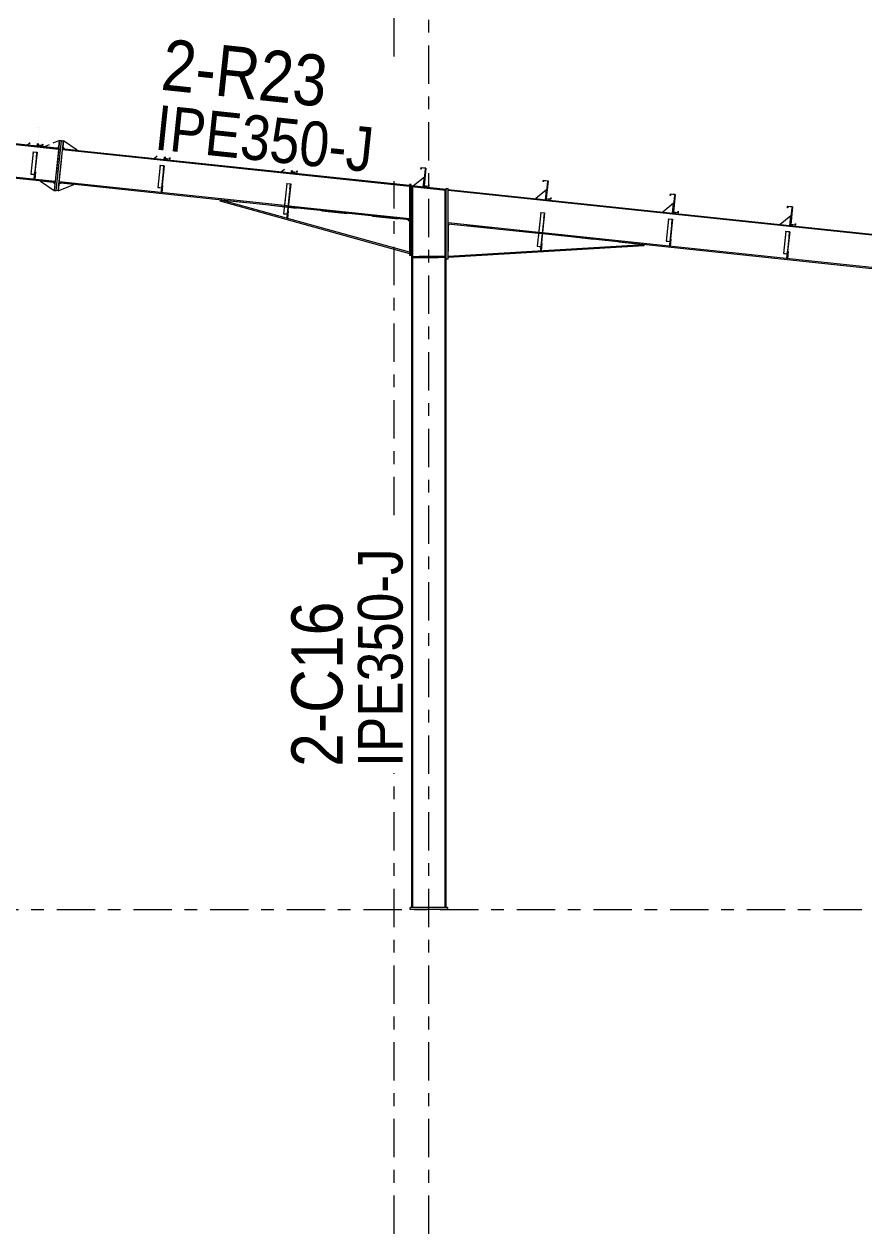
# Model space of a CAD drawing. Header units: millimetres. Extents: x -54 to 768, y -377 to 197.
# Drawn here: x 485.5 to 551.2, y -10 to 84.7 of the extents above; entities that cross this region are included whole.
import ezdxf

# ---------------------------------------------------------------- set-up
doc = ezdxf.new("R2010")
doc.units = ezdxf.units.MM
for name, pattern in [('XKITLINE00', [0]), ('XKITLINE02', [4, 2, -2]), ('XKITLINE03', [6, 3, -1, 1, -1])]:
    doc.linetypes.add(name, pattern=pattern)
for name, color, linetype, lineweight in [('Part', 2, 'Continuous', 0), ('PartMark', 7, 'Continuous', 0), ('S-grid', 1, 'Continuous', 0)]:
    doc.layers.add(name, color=color, linetype=linetype, lineweight=lineweight)
doc.styles.add('ARIAL', font='ARIAL.TTF')

# ---------------------------------------------------------------- blocks, each defined once
blk = doc.blocks.new('*A7')
at = {"layer": 'Part'}
blk.add_hatch(color=3, dxfattribs=at).paths.add_polyline_path([(545.798, 68.953), (545.808, 69.054), (545.822, 69.052), (545.81, 68.938), (545.427, 68.978), (545.573, 70.356), (545.218, 70.394), (545.207, 70.293), (545.193, 70.294), (545.205, 70.409), (545.588, 70.369), (545.443, 68.99)], flags=17)
blk = doc.blocks.new('*A8')
at = {"layer": 'Part'}
blk.add_hatch(color=3, dxfattribs=at).paths.add_polyline_path([(536.618, 69.921), (536.628, 70.022), (536.642, 70.021), (536.63, 69.906), (536.248, 69.946), (536.393, 71.325), (536.038, 71.362), (536.027, 71.261), (536.014, 71.263), (536.026, 71.377), (536.408, 71.337), (536.263, 69.958)], flags=17)
blk = doc.blocks.new('*A9')
at = {"layer": 'Part'}
blk.add_hatch(color=3, dxfattribs=at).paths.add_polyline_path([(526.673, 70.97), (526.684, 71.071), (526.697, 71.07), (526.685, 70.955), (526.303, 70.995), (526.448, 72.374), (526.093, 72.411), (526.082, 72.31), (526.069, 72.312), (526.081, 72.426), (526.463, 72.386), (526.318, 71.007)], flags=17)
blk = doc.blocks.new('*A10')
at = {"layer": 'Part'}
blk.add_hatch(color=3, dxfattribs=at).paths.add_polyline_path([(517.111, 71.979), (517.121, 72.08), (517.135, 72.078), (517.123, 71.963), (516.74, 72.004), (516.886, 73.382), (516.531, 73.42), (516.52, 73.319), (516.506, 73.32), (516.518, 73.435), (516.901, 73.395), (516.756, 72.016)], flags=17)
blk = doc.blocks.new('*A11')
at = {"layer": 'Part'}
blk.add_hatch(color=3, dxfattribs=at).paths.add_polyline_path([(506.783, 73.068), (506.794, 73.169), (506.808, 73.167), (506.796, 73.053), (506.413, 73.093), (506.558, 74.472), (506.203, 74.509), (506.193, 74.408), (506.179, 74.409), (506.191, 74.524), (506.574, 74.484), (506.428, 73.105)], flags=17)
blk = doc.blocks.new('*A12')
at = {"layer": 'Part'}
blk.add_hatch(color=3, dxfattribs=at).paths.add_polyline_path([(496.838, 74.117), (496.849, 74.218), (496.863, 74.216), (496.851, 74.102), (496.468, 74.142), (496.614, 75.52), (496.259, 75.558), (496.248, 75.457), (496.234, 75.458), (496.246, 75.573), (496.629, 75.533), (496.483, 74.154)], flags=17)
blk = doc.blocks.new('*A112')
at = {"layer": 'Part'}
blk.add_hatch(color=3, dxfattribs=at).paths.add_polyline_path([(506.006, 72.168), (506.008, 72.189), (506.314, 72.156), (506.27, 71.738), (506.255, 71.74), (506.297, 72.137)], flags=17)
blk = doc.blocks.new('*A113')
at = {"layer": 'Part'}
blk.add_hatch(color=3, dxfattribs=at).paths.add_polyline_path([(496.101, 73.596), (496.103, 73.614), (496.409, 73.582), (496.37, 73.211), (496.355, 73.213), (496.392, 73.565)], flags=17)
blk = doc.blocks.new('*A114')
at = {"layer": 'Part'}
blk.add_hatch(color=3, dxfattribs=at).paths.add_polyline_path([(525.878, 69.9), (525.88, 69.922), (526.186, 69.89), (526.139, 69.447), (526.124, 69.449), (526.168, 69.869)], flags=17)
blk = doc.blocks.new('*A115')
at = {"layer": 'Part'}
blk.add_hatch(color=3, dxfattribs=at).paths.add_polyline_path([(535.88, 69.4), (535.882, 69.418), (536.188, 69.386), (536.149, 69.015), (536.134, 69.017), (536.171, 69.369)], flags=17)
blk = doc.blocks.new('*A116')
at = {"layer": 'Part'}
blk.add_hatch(color=3, dxfattribs=at).paths.add_polyline_path([(545.06, 68.431), (545.062, 68.45), (545.368, 68.418), (545.329, 68.047), (545.314, 68.049), (545.351, 68.401)], flags=17)
blk = doc.blocks.new('*A140')
at = {"layer": 'Part'}
blk.add_hatch(color=3, dxfattribs=at).paths.add_polyline_path([(486.156, 74.644), (486.158, 74.663), (486.464, 74.631), (486.425, 74.26), (486.41, 74.262), (486.447, 74.614)], flags=17)
blk = doc.blocks.new('*A142')
at = {"layer": 'Part'}
blk.add_hatch(color=3, dxfattribs=at).paths.add_polyline_path([(486.894, 75.166), (486.904, 75.267), (486.918, 75.265), (486.906, 75.151), (486.523, 75.191), (486.669, 76.569), (486.314, 76.607), (486.303, 76.506), (486.289, 76.507), (486.301, 76.622), (486.684, 76.582), (486.539, 75.203)], flags=17)
blk = doc.blocks.new('*A162')
at = {"layer": 'S-grid', "color": 1, "linetype": 'XKITLINE03', "lineweight": 0}
blk.add_line((-10, 15.385), (761.692, 15.385), dxfattribs=at)
blk = doc.blocks.new('*A165')
at = {"layer": 'S-grid', "color": 1, "linetype": 'XKITLINE03', "lineweight": 0}
blk.add_line((-10, 15.385), (761.885, 15.385), dxfattribs=at)
blk = doc.blocks.new('*A173')
at = {"layer": 'Part', "color": 2, "linetype": 'XKITLINE00', "lineweight": 0}
for p, q in [((545.193, 70.294), (545.205, 70.409)), ((545.207, 70.293), (545.193, 70.294)), ((545.205, 70.409), (545.588, 70.369)), ((545.218, 70.394), (545.207, 70.293)), ((545.573, 70.356), (545.218, 70.394)), ((545.427, 68.978), (545.573, 70.356)), ((545.588, 70.369), (545.443, 68.99)), ((545.81, 68.938), (545.427, 68.978)), ((545.443, 68.99), (545.798, 68.953)), ((545.798, 68.953), (545.808, 69.054)), ((545.808, 69.054), (545.822, 69.052)), ((545.822, 69.052), (545.81, 68.938))]:
    blk.add_line(p, q, dxfattribs=at)
blk = doc.blocks.new('*A174')
at = {"layer": 'Part', "color": 2, "linetype": 'XKITLINE00', "lineweight": 0}
for p, q in [((536.014, 71.263), (536.026, 71.377)), ((536.027, 71.261), (536.014, 71.263)), ((536.026, 71.377), (536.408, 71.337)), ((536.038, 71.362), (536.027, 71.261)), ((536.393, 71.325), (536.038, 71.362)), ((536.248, 69.946), (536.393, 71.325)), ((536.408, 71.337), (536.263, 69.958)), ((536.63, 69.906), (536.248, 69.946)), ((536.263, 69.958), (536.618, 69.921)), ((536.618, 69.921), (536.628, 70.022)), ((536.628, 70.022), (536.642, 70.021)), ((536.642, 70.021), (536.63, 69.906))]:
    blk.add_line(p, q, dxfattribs=at)
blk = doc.blocks.new('*A175')
at = {"layer": 'Part', "color": 2, "linetype": 'XKITLINE00', "lineweight": 0}
for p, q in [((526.069, 72.312), (526.081, 72.426)), ((526.082, 72.31), (526.069, 72.312)), ((526.081, 72.426), (526.463, 72.386)), ((526.093, 72.411), (526.082, 72.31)), ((526.448, 72.374), (526.093, 72.411)), ((526.303, 70.995), (526.448, 72.374)), ((526.463, 72.386), (526.318, 71.007)), ((526.685, 70.955), (526.303, 70.995)), ((526.318, 71.007), (526.673, 70.97)), ((526.673, 70.97), (526.684, 71.071)), ((526.684, 71.071), (526.697, 71.07)), ((526.697, 71.07), (526.685, 70.955))]:
    blk.add_line(p, q, dxfattribs=at)
blk = doc.blocks.new('*A176')
at = {"layer": 'Part', "color": 2, "linetype": 'XKITLINE00', "lineweight": 0}
for p, q in [((516.506, 73.32), (516.518, 73.435)), ((516.52, 73.319), (516.506, 73.32)), ((516.518, 73.435), (516.901, 73.395)), ((516.531, 73.42), (516.52, 73.319)), ((516.886, 73.382), (516.531, 73.42)), ((516.74, 72.004), (516.886, 73.382)), ((516.901, 73.395), (516.756, 72.016)), ((517.123, 71.963), (516.74, 72.004)), ((516.756, 72.016), (517.111, 71.979)), ((517.111, 71.979), (517.121, 72.08)), ((517.121, 72.08), (517.135, 72.078)), ((517.135, 72.078), (517.123, 71.963))]:
    blk.add_line(p, q, dxfattribs=at)
blk = doc.blocks.new('*A177')
at = {"layer": 'Part', "color": 2, "linetype": 'XKITLINE00', "lineweight": 0}
for p, q in [((506.413, 73.093), (506.426, 73.215)), ((506.796, 73.053), (506.413, 73.093)), ((506.44, 73.214), (506.428, 73.105)), ((506.428, 73.105), (506.783, 73.068)), ((506.783, 73.068), (506.794, 73.169)), ((506.794, 73.169), (506.808, 73.167)), ((506.808, 73.167), (506.796, 73.053))]:
    blk.add_line(p, q, dxfattribs=at)
blk = doc.blocks.new('*A178')
at = {"layer": 'Part', "color": 2, "linetype": 'XKITLINE00', "lineweight": 0}
for p, q in [((496.468, 74.142), (496.481, 74.264)), ((496.851, 74.102), (496.468, 74.142)), ((496.495, 74.263), (496.483, 74.154)), ((496.483, 74.154), (496.838, 74.117)), ((496.838, 74.117), (496.849, 74.218)), ((496.849, 74.218), (496.863, 74.216)), ((496.863, 74.216), (496.851, 74.102))]:
    blk.add_line(p, q, dxfattribs=at)
blk = doc.blocks.new('*A571')
at = {"layer": 'Part', "color": 2, "linetype": 'XKITLINE00', "lineweight": 0}
for p, q in [((518.631, 71.727), (610.276, 62.061)), ((610.267, 61.976), (518.631, 71.642)), ((525.715, 68.358), (518.631, 69.105)), ((525.706, 68.273), (518.631, 69.02)), ((609.994, 59.383), (526.012, 68.241)), ((610.003, 59.467), (526.021, 68.325))]:
    blk.add_line(p, q, dxfattribs=at)
at = {"layer": 'Part', "color": 7, "linetype": 'XKITLINE02', "lineweight": 0}
for p, q in [((518.631, 69.02), (518.631, 71.727)), ((526.012, 68.241), (525.706, 68.273)), ((526.021, 68.325), (525.715, 68.358)), ((610.276, 62.061), (609.994, 59.383))]:
    blk.add_line(p, q, dxfattribs=at)
blk = doc.blocks.new('*A615')
at = {"layer": 'S-grid', "color": 1, "linetype": 'XKITLINE03', "lineweight": 0}
blk.add_line((517.115, -10), (517.115, 130.192), dxfattribs=at)
blk = doc.blocks.new('*A617')
at = {"layer": 'S-grid', "color": 1, "linetype": 'XKITLINE03', "lineweight": 0}
for p, q in [((514.423, 82.126), (514.423, 130.192)), ((514.423, 46.239), (514.423, 72.372)), ((514.423, -10), (514.423, 26.038))]:
    blk.add_line(p, q, dxfattribs=at)
blk = doc.blocks.new('*A620')
at = {"layer": 'Part', "color": 7, "linetype": 'XKITLINE02', "lineweight": 0}
for p, q in [((396.515, 81.9), (396.515, 84.415)), ((396.515, 84.415), (397.393, 84.415)), ((397.409, 84.428), (397.393, 84.415)), ((397.409, 84.428), (397.502, 84.503)), ((398.159, 84.434), (397.502, 84.503)), ((397.502, 84.503), (397.502, 84.503)), ((406.957, 83.506), (406.153, 83.591)), ((416.901, 82.457), (416.098, 82.542)), ((397.877, 81.756), (397.571, 81.789)), ((397.886, 81.841), (397.58, 81.873)), ((426.846, 81.408), (426.043, 81.493)), ((436.791, 80.359), (435.988, 80.444)), ((446.736, 79.31), (445.933, 79.395)), ((456.681, 78.261), (455.878, 78.346)), ((466.626, 77.212), (465.822, 77.297)), ((476.57, 76.163), (475.767, 76.248)), ((486.515, 75.114), (485.712, 75.199)), ((488.046, 74.953), (487.013, 75.062)), ((488.161, 74.941), (487.878, 72.263))]:
    blk.add_line(p, q, dxfattribs=at)
at = {"layer": 'Part', "color": 2, "linetype": 'XKITLINE00', "lineweight": 0}
for p, q in [((397.409, 84.428), (397.502, 84.503)), ((488.152, 74.857), (397.409, 84.428)), ((397.502, 84.503), (488.161, 74.941)), ((406.153, 83.591), (398.159, 84.434)), ((416.098, 82.542), (406.957, 83.506)), ((426.043, 81.493), (416.901, 82.457)), ((397.58, 81.873), (396.515, 81.985)), ((397.571, 81.789), (396.515, 81.9)), ((487.878, 72.263), (397.877, 81.756)), ((487.887, 72.348), (397.886, 81.841)), ((435.988, 80.444), (426.846, 81.408)), ((445.933, 79.395), (436.791, 80.359)), ((455.878, 78.346), (446.736, 79.31)), ((465.822, 77.297), (456.681, 78.261)), ((475.767, 76.248), (466.626, 77.212)), ((485.712, 75.199), (476.57, 76.163)), ((487.013, 75.062), (486.515, 75.114)), ((488.161, 74.941), (488.046, 74.953))]:
    blk.add_line(p, q, dxfattribs=at)
blk = doc.blocks.new('*A632')
at = {"layer": 'Part', "color": 7, "linetype": 'XKITLINE02', "lineweight": 0}
for p, q in [((488.184, 72.231), (488.467, 74.909)), ((515.6, 72.047), (515.6, 69.339)), ((506.123, 70.339), (505.817, 70.371)), ((506.131, 70.423), (505.825, 70.455))]:
    blk.add_line(p, q, dxfattribs=at)
at = {"layer": 'Part', "color": 2, "linetype": 'XKITLINE00', "lineweight": 0}
for p, q in [((515.6, 71.962), (488.458, 74.824)), ((488.467, 74.909), (515.6, 72.047)), ((505.817, 70.371), (488.184, 72.231)), ((505.825, 70.455), (488.193, 72.315)), ((515.6, 69.339), (506.123, 70.339)), ((515.6, 69.424), (506.131, 70.423))]:
    blk.add_line(p, q, dxfattribs=at)
blk = doc.blocks.new('*A633')
at = {"layer": 'Part', "color": 7, "linetype": 'XKITLINE02', "lineweight": 0}
for p, q in [((506.008, 72.189), (505.759, 69.825)), ((506.297, 72.137), (506.027, 69.582)), ((506.042, 69.58), (506.314, 72.156)), ((505.759, 69.825), (506.05, 69.794)), ((505.76, 69.836), (506.066, 69.804)), ((506.027, 69.582), (506.042, 69.58))]:
    blk.add_line(p, q, dxfattribs=at)
blk = doc.blocks.new('*A634')
at = {"layer": 'Part', "color": 7, "linetype": 'XKITLINE02', "lineweight": 0}
for p, q in [((506.09, 70.029), (506.029, 69.455)), ((506.029, 69.455), (506.068, 69.451)), ((506.041, 69.57), (506.08, 69.566)), ((506.068, 69.451), (506.128, 70.025)), ((506.128, 70.025), (506.09, 70.029))]:
    blk.add_line(p, q, dxfattribs=at)
blk = doc.blocks.new('*A635')
at = {"layer": 'Part', "color": 7, "linetype": 'XKITLINE02', "lineweight": 0}
for p, q in [((496.103, 73.614), (495.92, 71.877)), ((496.392, 73.565), (496.185, 71.607)), ((496.201, 71.605), (496.409, 73.582)), ((495.92, 71.877), (496.211, 71.847)), ((495.921, 71.89), (496.227, 71.858)), ((496.185, 71.607), (496.201, 71.605))]:
    blk.add_line(p, q, dxfattribs=at)
blk = doc.blocks.new('*A636')
at = {"layer": 'Part', "color": 7, "linetype": 'XKITLINE02', "lineweight": 0}
for p, q in [((496.247, 72.046), (496.187, 71.472)), ((496.225, 71.468), (496.285, 72.042)), ((496.285, 72.042), (496.247, 72.046)), ((496.187, 71.472), (496.225, 71.468)), ((496.199, 71.587), (496.237, 71.583))]:
    blk.add_line(p, q, dxfattribs=at)
blk = doc.blocks.new('*A637')
at = {"layer": 'Part', "color": 2, "linetype": 'XKITLINE00', "lineweight": 0}
for p, q in [((506.029, 69.455), (506.066, 69.806)), ((506.068, 69.451), (506.029, 69.455)), ((506.128, 70.025), (506.068, 69.451)), ((506.09, 70.029), (506.128, 70.025))]:
    blk.add_line(p, q, dxfattribs=at)
at = {"layer": 'Part', "color": 7, "linetype": 'XKITLINE02', "lineweight": 0}
for p, q in [((506.041, 69.57), (506.08, 69.566)), ((506.066, 69.806), (506.09, 70.029))]:
    blk.add_line(p, q, dxfattribs=at)
blk = doc.blocks.new('*A638')
at = {"layer": 'Part', "color": 2, "linetype": 'XKITLINE00', "lineweight": 0}
for p, q in [((506.006, 72.168), (505.759, 69.825)), ((506.006, 72.168), (506.008, 72.189)), ((506.297, 72.137), (506.006, 72.168)), ((506.008, 72.189), (506.314, 72.156)), ((506.314, 72.156), (506.066, 69.806)), ((506.255, 71.74), (506.297, 72.137)), ((506.255, 71.74), (506.027, 69.582)), ((506.255, 71.74), (506.27, 71.738)), ((505.759, 69.825), (506.05, 69.794)), ((506.027, 69.582), (506.042, 69.58))]:
    blk.add_line(p, q, dxfattribs=at)
at = {"layer": 'Part', "color": 7, "linetype": 'XKITLINE02', "lineweight": 0}
for p, q in [((505.76, 69.836), (506.066, 69.804)), ((506.042, 69.58), (506.066, 69.806))]:
    blk.add_line(p, q, dxfattribs=at)
blk = doc.blocks.new('*A639')
at = {"layer": 'Part', "color": 2, "linetype": 'XKITLINE00', "lineweight": 0}
blk.add_line((505.822, 73.279), (505.602, 73.101), dxfattribs=at)
at = {"layer": 'Part', "color": 7, "linetype": 'XKITLINE02', "lineweight": 0}
for p, q in [((505.602, 73.101), (506.367, 73.021)), ((506.367, 73.021), (506.388, 73.219))]:
    blk.add_line(p, q, dxfattribs=at)
blk = doc.blocks.new('*A640')
at = {"layer": 'Part', "color": 2, "linetype": 'XKITLINE00', "lineweight": 0}
for p, q in [((506.388, 73.219), (506.367, 73.021)), ((506.413, 73.093), (506.405, 73.017))]:
    blk.add_line(p, q, dxfattribs=at)
at = {"layer": 'Part', "color": 7, "linetype": 'XKITLINE02', "lineweight": 0}
for p, q in [((506.405, 73.017), (506.367, 73.021)), ((506.413, 73.093), (506.426, 73.215))]:
    blk.add_line(p, q, dxfattribs=at)
blk = doc.blocks.new('*A641')
at = {"layer": 'Part', "color": 7, "linetype": 'XKITLINE02', "lineweight": 0}
for p, q in [((496.221, 71.795), (496.247, 72.046)), ((496.225, 71.468), (496.187, 71.472)), ((496.199, 71.587), (496.237, 71.583))]:
    blk.add_line(p, q, dxfattribs=at)
at = {"layer": 'Part', "color": 2, "linetype": 'XKITLINE00', "lineweight": 0}
for p, q in [((496.285, 72.042), (496.225, 71.468)), ((496.247, 72.046), (496.285, 72.042)), ((496.187, 71.472), (496.221, 71.795))]:
    blk.add_line(p, q, dxfattribs=at)
blk = doc.blocks.new('*A642')
at = {"layer": 'Part', "color": 2, "linetype": 'XKITLINE00', "lineweight": 0}
for p, q in [((496.101, 73.596), (495.92, 71.877)), ((496.101, 73.596), (496.103, 73.614)), ((496.392, 73.565), (496.101, 73.596)), ((496.103, 73.614), (496.409, 73.582)), ((496.355, 73.213), (496.185, 71.607)), ((496.409, 73.582), (496.221, 71.795)), ((496.355, 73.213), (496.392, 73.565)), ((496.355, 73.213), (496.37, 73.211)), ((495.92, 71.877), (496.211, 71.847)), ((496.185, 71.607), (496.201, 71.605))]:
    blk.add_line(p, q, dxfattribs=at)
at = {"layer": 'Part', "color": 7, "linetype": 'XKITLINE02', "lineweight": 0}
for p, q in [((495.921, 71.89), (496.227, 71.858)), ((496.201, 71.605), (496.221, 71.795))]:
    blk.add_line(p, q, dxfattribs=at)
blk = doc.blocks.new('*A643')
at = {"layer": 'Part', "color": 2, "linetype": 'XKITLINE00', "lineweight": 0}
for p, q in [((496.443, 74.268), (496.422, 74.069)), ((496.468, 74.142), (496.46, 74.065))]:
    blk.add_line(p, q, dxfattribs=at)
at = {"layer": 'Part', "color": 7, "linetype": 'XKITLINE02', "lineweight": 0}
for p, q in [((496.46, 74.065), (496.422, 74.069)), ((496.468, 74.142), (496.481, 74.264))]:
    blk.add_line(p, q, dxfattribs=at)
blk = doc.blocks.new('*A644')
at = {"layer": 'Part', "color": 7, "linetype": 'XKITLINE02', "lineweight": 0}
for p, q in [((518.377, 66.471), (515.854, 66.471)), ((515.854, 66.394), (515.854, 66.471)), ((515.854, 66.394), (518.377, 66.394)), ((515.969, 66.394), (515.969, 66.471)), ((518.262, 66.394), (518.262, 66.471)), ((518.377, 66.394), (518.377, 66.471))]:
    blk.add_line(p, q, dxfattribs=at)
blk = doc.blocks.new('*A645')
at = {"layer": 'Part', "color": 7, "linetype": 'XKITLINE02', "lineweight": 0}
for p, q in [((525.88, 69.922), (525.601, 67.275)), ((526.168, 69.869), (525.87, 67.044)), ((525.886, 67.042), (526.186, 69.89)), ((525.601, 67.275), (525.892, 67.245)), ((525.602, 67.286), (525.908, 67.254)), ((525.87, 67.044), (525.886, 67.042))]:
    blk.add_line(p, q, dxfattribs=at)
blk = doc.blocks.new('*A646')
at = {"layer": 'Part', "color": 7, "linetype": 'XKITLINE02', "lineweight": 0}
for p, q in [((525.933, 67.493), (525.873, 66.919)), ((525.911, 66.915), (525.972, 67.489)), ((525.972, 67.489), (525.933, 67.493)), ((525.873, 66.919), (525.911, 66.915)), ((525.885, 67.034), (525.923, 67.03))]:
    blk.add_line(p, q, dxfattribs=at)
blk = doc.blocks.new('*A647')
at = {"layer": 'Part', "color": 2, "linetype": 'XKITLINE00', "lineweight": 0}
for p, q in [((516.839, 73.308), (516.694, 71.931)), ((516.878, 73.304), (516.839, 73.308)), ((516.74, 72.004), (516.732, 71.927))]:
    blk.add_line(p, q, dxfattribs=at)
at = {"layer": 'Part', "color": 7, "linetype": 'XKITLINE02', "lineweight": 0}
for p, q in [((516.74, 72.004), (516.878, 73.304)), ((516.732, 71.927), (516.694, 71.931))]:
    blk.add_line(p, q, dxfattribs=at)
blk = doc.blocks.new('*A648')
at = {"layer": 'Part', "color": 2, "linetype": 'XKITLINE00', "lineweight": 0}
blk.add_line((516.775, 72.696), (515.929, 72.012), dxfattribs=at)
at = {"layer": 'Part', "color": 7, "linetype": 'XKITLINE02', "lineweight": 0}
for p, q in [((515.929, 72.012), (516.694, 71.931)), ((516.694, 71.931), (516.775, 72.696))]:
    blk.add_line(p, q, dxfattribs=at)
blk = doc.blocks.new('*A649')
at = {"layer": 'Part', "color": 2, "linetype": 'XKITLINE00', "lineweight": 0}
blk.add_line((526.337, 71.688), (525.491, 71.003), dxfattribs=at)
at = {"layer": 'Part', "color": 7, "linetype": 'XKITLINE02', "lineweight": 0}
for p, q in [((525.491, 71.003), (526.256, 70.923)), ((526.256, 70.923), (526.337, 71.688))]:
    blk.add_line(p, q, dxfattribs=at)
blk = doc.blocks.new('*A650')
at = {"layer": 'Part', "color": 2, "linetype": 'XKITLINE00', "lineweight": 0}
for p, q in [((525.878, 69.9), (525.601, 67.275)), ((526.124, 69.449), (525.87, 67.044)), ((525.878, 69.9), (525.88, 69.922)), ((526.168, 69.869), (525.878, 69.9)), ((525.88, 69.922), (526.186, 69.89)), ((526.186, 69.89), (525.911, 67.281)), ((526.124, 69.449), (526.168, 69.869)), ((526.124, 69.449), (526.139, 69.447)), ((525.601, 67.275), (525.892, 67.245)), ((525.87, 67.044), (525.886, 67.042))]:
    blk.add_line(p, q, dxfattribs=at)
at = {"layer": 'Part', "color": 7, "linetype": 'XKITLINE02', "lineweight": 0}
for p, q in [((525.602, 67.286), (525.908, 67.254)), ((525.886, 67.042), (525.911, 67.281))]:
    blk.add_line(p, q, dxfattribs=at)
blk = doc.blocks.new('*A651')
at = {"layer": 'Part', "color": 2, "linetype": 'XKITLINE00', "lineweight": 0}
for p, q in [((525.911, 67.281), (525.873, 66.919)), ((525.972, 67.489), (525.912, 66.921)), ((525.933, 67.493), (525.972, 67.489))]:
    blk.add_line(p, q, dxfattribs=at)
at = {"layer": 'Part', "color": 7, "linetype": 'XKITLINE02', "lineweight": 0}
for p, q in [((525.911, 67.281), (525.933, 67.493)), ((525.911, 66.915), (525.873, 66.919)), ((525.885, 67.034), (525.923, 67.03)), ((525.912, 66.921), (525.911, 66.915))]:
    blk.add_line(p, q, dxfattribs=at)
blk = doc.blocks.new('*A652')
at = {"layer": 'Part', "color": 2, "linetype": 'XKITLINE00', "lineweight": 0}
for p, q in [((515.777, 72.028), (515.769, 71.951)), ((515.769, 71.951), (518.462, 71.667)), ((515.777, 72.028), (518.47, 71.744)), ((518.462, 71.667), (518.47, 71.744))]:
    blk.add_line(p, q, dxfattribs=at)
blk = doc.blocks.new('*A653')
at = {"layer": 'Part', "color": 2, "linetype": 'XKITLINE00', "lineweight": 0}
for p, q in [((518.477, 66.265), (518.477, 71.804)), ((518.477, 71.804), (518.631, 71.804)), ((518.631, 66.265), (518.631, 71.804)), ((518.631, 66.265), (518.477, 66.265))]:
    blk.add_line(p, q, dxfattribs=at)
blk = doc.blocks.new('*A654')
at = {"layer": 'Part', "color": 2, "linetype": 'XKITLINE00', "lineweight": 0}
for p, q in [((515.854, 66.471), (518.377, 66.471)), ((518.377, 66.394), (515.854, 66.394))]:
    blk.add_line(p, q, dxfattribs=at)
at = {"layer": 'Part', "color": 7, "linetype": 'XKITLINE02', "lineweight": 0}
for p, q in [((515.854, 66.394), (515.854, 66.471)), ((515.969, 66.394), (515.969, 66.471)), ((518.262, 66.394), (518.262, 66.471)), ((518.377, 66.471), (518.377, 66.394))]:
    blk.add_line(p, q, dxfattribs=at)
blk = doc.blocks.new('*A655')
at = {"layer": 'Part', "color": 2, "linetype": 'XKITLINE00', "lineweight": 0}
for p, q in [((515.754, 72.124), (515.6, 72.124)), ((515.6, 72.124), (515.6, 66.585)), ((515.754, 66.585), (515.754, 72.124)), ((515.6, 66.585), (515.754, 66.585))]:
    blk.add_line(p, q, dxfattribs=at)
blk = doc.blocks.new('*A656')
at = {"layer": 'Part', "color": 2, "linetype": 'XKITLINE00', "lineweight": 0}
for p, q in [((518.742, 69.008), (518.631, 68.907)), ((533.984, 67.4), (518.631, 66.489)), ((533.989, 67.316), (518.631, 66.404)), ((533.989, 67.316), (533.984, 67.4))]:
    blk.add_line(p, q, dxfattribs=at)
at = {"layer": 'Part', "color": 7, "linetype": 'XKITLINE02', "lineweight": 0}
for p, q in [((518.631, 68.907), (518.631, 66.404)), ((533.984, 67.4), (518.742, 69.008))]:
    blk.add_line(p, q, dxfattribs=at)
blk = doc.blocks.new('*A657')
at = {"layer": 'Part', "color": 7, "linetype": 'XKITLINE02', "lineweight": 0}
for p, q in [((535.882, 69.418), (535.699, 67.682)), ((536.171, 69.369), (535.965, 67.411)), ((535.98, 67.409), (536.188, 69.386)), ((535.699, 67.682), (535.99, 67.651)), ((535.701, 67.694), (536.007, 67.662)), ((535.965, 67.411), (535.98, 67.409))]:
    blk.add_line(p, q, dxfattribs=at)
blk = doc.blocks.new('*A658')
at = {"layer": 'Part', "color": 7, "linetype": 'XKITLINE02', "lineweight": 0}
for p, q in [((536.026, 67.85), (535.966, 67.276)), ((535.966, 67.276), (536.004, 67.272)), ((535.978, 67.391), (536.016, 67.387)), ((536.004, 67.272), (536.065, 67.846)), ((536.065, 67.846), (536.026, 67.85))]:
    blk.add_line(p, q, dxfattribs=at)
blk = doc.blocks.new('*A659')
at = {"layer": 'Part', "color": 2, "linetype": 'XKITLINE00', "lineweight": 0}
for p, q in [((535.966, 67.276), (536, 67.599)), ((536.065, 67.846), (536.004, 67.272)), ((536.026, 67.85), (536.065, 67.846))]:
    blk.add_line(p, q, dxfattribs=at)
at = {"layer": 'Part', "color": 7, "linetype": 'XKITLINE02', "lineweight": 0}
for p, q in [((536.004, 67.272), (535.966, 67.276)), ((535.978, 67.391), (536.016, 67.387)), ((536, 67.599), (536.026, 67.85))]:
    blk.add_line(p, q, dxfattribs=at)
blk = doc.blocks.new('*A660')
at = {"layer": 'Part', "color": 2, "linetype": 'XKITLINE00', "lineweight": 0}
for p, q in [((535.88, 69.4), (535.699, 67.682)), ((535.88, 69.4), (535.882, 69.418)), ((536.171, 69.369), (535.88, 69.4)), ((535.882, 69.418), (536.188, 69.386)), ((536.188, 69.386), (536, 67.599)), ((536.134, 69.017), (536.171, 69.369)), ((536.134, 69.017), (535.965, 67.411)), ((536.134, 69.017), (536.149, 69.015)), ((535.699, 67.682), (535.99, 67.651)), ((535.965, 67.411), (535.98, 67.409))]:
    blk.add_line(p, q, dxfattribs=at)
at = {"layer": 'Part', "color": 7, "linetype": 'XKITLINE02', "lineweight": 0}
for p, q in [((535.701, 67.694), (536.007, 67.662)), ((535.98, 67.409), (536, 67.599))]:
    blk.add_line(p, q, dxfattribs=at)
blk = doc.blocks.new('*A661')
at = {"layer": 'Part', "color": 2, "linetype": 'XKITLINE00', "lineweight": 0}
blk.add_line((536.282, 70.639), (535.436, 69.954), dxfattribs=at)
at = {"layer": 'Part', "color": 7, "linetype": 'XKITLINE02', "lineweight": 0}
for p, q in [((536.201, 69.874), (536.282, 70.639)), ((535.436, 69.954), (536.201, 69.874))]:
    blk.add_line(p, q, dxfattribs=at)
blk = doc.blocks.new('*A662')
at = {"layer": 'Part', "color": 2, "linetype": 'XKITLINE00', "lineweight": 0}
for p, q in [((536.346, 71.251), (536.201, 69.874)), ((536.385, 71.247), (536.346, 71.251)), ((536.248, 69.946), (536.239, 69.87))]:
    blk.add_line(p, q, dxfattribs=at)
at = {"layer": 'Part', "color": 7, "linetype": 'XKITLINE02', "lineweight": 0}
for p, q in [((536.248, 69.946), (536.385, 71.247)), ((536.239, 69.87), (536.201, 69.874))]:
    blk.add_line(p, q, dxfattribs=at)
blk = doc.blocks.new('*A663')
at = {"layer": 'Part', "color": 2, "linetype": 'XKITLINE00', "lineweight": 0}
for p, q in [((526.402, 72.3), (526.256, 70.923)), ((526.44, 72.296), (526.402, 72.3)), ((526.303, 70.995), (526.295, 70.919))]:
    blk.add_line(p, q, dxfattribs=at)
at = {"layer": 'Part', "color": 7, "linetype": 'XKITLINE02', "lineweight": 0}
for p, q in [((526.303, 70.995), (526.44, 72.296)), ((526.295, 70.919), (526.256, 70.923))]:
    blk.add_line(p, q, dxfattribs=at)
blk = doc.blocks.new('*A664')
at = {"layer": 'Part', "color": 7, "linetype": 'XKITLINE02', "lineweight": 0}
for p, q in [((545.206, 66.882), (545.146, 66.308)), ((545.146, 66.308), (545.184, 66.304)), ((545.158, 66.423), (545.196, 66.419)), ((545.184, 66.304), (545.245, 66.878)), ((545.245, 66.878), (545.206, 66.882))]:
    blk.add_line(p, q, dxfattribs=at)
blk = doc.blocks.new('*A665')
at = {"layer": 'Part', "color": 7, "linetype": 'XKITLINE02', "lineweight": 0}
for p, q in [((545.062, 68.45), (544.879, 66.713)), ((545.351, 68.401), (545.144, 66.443)), ((545.16, 66.441), (545.368, 68.418)), ((544.879, 66.713), (545.17, 66.683)), ((544.88, 66.726), (545.186, 66.694)), ((545.144, 66.443), (545.16, 66.441))]:
    blk.add_line(p, q, dxfattribs=at)
blk = doc.blocks.new('*A668')
at = {"layer": 'Part', "color": 2, "linetype": 'XKITLINE00', "lineweight": 0}
for p, q in [((545.06, 68.431), (544.879, 66.713)), ((545.06, 68.431), (545.062, 68.45)), ((545.351, 68.401), (545.06, 68.431)), ((545.062, 68.45), (545.368, 68.418)), ((545.368, 68.418), (545.18, 66.631)), ((545.314, 68.049), (545.351, 68.401)), ((545.314, 68.049), (545.144, 66.443)), ((545.329, 68.047), (545.314, 68.049)), ((544.879, 66.713), (545.17, 66.683)), ((545.144, 66.443), (545.16, 66.441))]:
    blk.add_line(p, q, dxfattribs=at)
at = {"layer": 'Part', "color": 7, "linetype": 'XKITLINE02', "lineweight": 0}
for p, q in [((544.88, 66.726), (545.186, 66.694)), ((545.18, 66.631), (545.16, 66.441))]:
    blk.add_line(p, q, dxfattribs=at)
blk = doc.blocks.new('*A669')
at = {"layer": 'Part', "color": 2, "linetype": 'XKITLINE00', "lineweight": 0}
for p, q in [((545.146, 66.308), (545.18, 66.631)), ((545.245, 66.878), (545.184, 66.304)), ((545.206, 66.882), (545.245, 66.878))]:
    blk.add_line(p, q, dxfattribs=at)
at = {"layer": 'Part', "color": 7, "linetype": 'XKITLINE02', "lineweight": 0}
for p, q in [((545.184, 66.304), (545.146, 66.308)), ((545.158, 66.423), (545.196, 66.419)), ((545.18, 66.631), (545.206, 66.882))]:
    blk.add_line(p, q, dxfattribs=at)
blk = doc.blocks.new('*A674')
at = {"layer": 'Part', "color": 2, "linetype": 'XKITLINE00', "lineweight": 0}
blk.add_line((545.462, 69.67), (544.616, 68.986), dxfattribs=at)
at = {"layer": 'Part', "color": 7, "linetype": 'XKITLINE02', "lineweight": 0}
for p, q in [((545.381, 68.905), (545.462, 69.67)), ((544.616, 68.986), (545.381, 68.905))]:
    blk.add_line(p, q, dxfattribs=at)
blk = doc.blocks.new('*A675')
at = {"layer": 'Part', "color": 2, "linetype": 'XKITLINE00', "lineweight": 0}
for p, q in [((545.526, 70.282), (545.381, 68.905)), ((545.565, 70.278), (545.526, 70.282)), ((545.427, 68.978), (545.419, 68.901))]:
    blk.add_line(p, q, dxfattribs=at)
at = {"layer": 'Part', "color": 7, "linetype": 'XKITLINE02', "lineweight": 0}
for p, q in [((545.427, 68.978), (545.565, 70.278)), ((545.419, 68.901), (545.381, 68.905))]:
    blk.add_line(p, q, dxfattribs=at)
blk = doc.blocks.new('*A770')
at = {"layer": 'Part', "color": 2, "linetype": 'XKITLINE00', "lineweight": 0}
for p, q in [((486.156, 74.644), (485.975, 72.926)), ((486.156, 74.644), (486.158, 74.663)), ((486.447, 74.614), (486.156, 74.644)), ((486.158, 74.663), (486.464, 74.631)), ((486.41, 74.262), (486.24, 72.656)), ((486.464, 74.631), (486.276, 72.844)), ((486.41, 74.262), (486.447, 74.614)), ((486.41, 74.262), (486.425, 74.26)), ((485.975, 72.926), (486.266, 72.896)), ((486.24, 72.656), (486.256, 72.654))]:
    blk.add_line(p, q, dxfattribs=at)
at = {"layer": 'Part', "color": 7, "linetype": 'XKITLINE02', "lineweight": 0}
for p, q in [((485.976, 72.939), (486.282, 72.907)), ((486.256, 72.654), (486.276, 72.844))]:
    blk.add_line(p, q, dxfattribs=at)
blk = doc.blocks.new('*A771')
at = {"layer": 'Part', "color": 7, "linetype": 'XKITLINE02', "lineweight": 0}
for p, q in [((486.276, 72.844), (486.302, 73.095)), ((486.28, 72.517), (486.242, 72.521)), ((486.254, 72.636), (486.292, 72.632))]:
    blk.add_line(p, q, dxfattribs=at)
at = {"layer": 'Part', "color": 2, "linetype": 'XKITLINE00', "lineweight": 0}
for p, q in [((486.341, 73.091), (486.28, 72.517)), ((486.302, 73.095), (486.341, 73.091)), ((486.242, 72.521), (486.276, 72.844))]:
    blk.add_line(p, q, dxfattribs=at)
blk = doc.blocks.new('*A772')
at = {"layer": 'Part', "color": 2, "linetype": 'XKITLINE00', "lineweight": 0}
blk.add_line((495.877, 74.328), (495.657, 74.15), dxfattribs=at)
at = {"layer": 'Part', "color": 7, "linetype": 'XKITLINE02', "lineweight": 0}
for p, q in [((495.657, 74.15), (496.422, 74.069)), ((496.422, 74.069), (496.443, 74.268))]:
    blk.add_line(p, q, dxfattribs=at)
blk = doc.blocks.new('*A773')
at = {"layer": 'Part', "color": 7, "linetype": 'XKITLINE02', "lineweight": 0}
for p, q in [((488.531, 75.521), (488.479, 75.023)), ((488.582, 74.896), (489.614, 74.788))]:
    blk.add_line(p, q, dxfattribs=at)
at = {"layer": 'Part', "color": 2, "linetype": 'XKITLINE00', "lineweight": 0}
for p, q in [((488.479, 75.023), (488.582, 74.896)), ((489.614, 74.788), (488.531, 75.521))]:
    blk.add_line(p, q, dxfattribs=at)
blk = doc.blocks.new('*A774')
at = {"layer": 'Part', "color": 2, "linetype": 'XKITLINE00', "lineweight": 0}
for p, q in [((488.225, 75.553), (487.814, 71.651)), ((487.967, 71.635), (488.378, 75.537)), ((488.378, 75.537), (488.225, 75.553)), ((487.814, 71.651), (487.967, 71.635))]:
    blk.add_line(p, q, dxfattribs=at)
blk = doc.blocks.new('*A775')
at = {"layer": 'Part', "color": 2, "linetype": 'XKITLINE00', "lineweight": 0}
for p, q in [((487.407, 75.221), (487.013, 75.062)), ((488.225, 75.553), (487.7, 75.34)), ((488.046, 74.953), (488.173, 75.056))]:
    blk.add_line(p, q, dxfattribs=at)
at = {"layer": 'Part', "color": 7, "linetype": 'XKITLINE02', "lineweight": 0}
for p, q in [((487.013, 75.062), (488.046, 74.953)), ((488.173, 75.056), (488.225, 75.553))]:
    blk.add_line(p, q, dxfattribs=at)
blk = doc.blocks.new('*A776')
at = {"layer": 'Part', "color": 2, "linetype": 'XKITLINE00', "lineweight": 0}
for p, q in [((487.967, 71.635), (488.378, 75.537)), ((488.12, 71.619), (488.531, 75.521)), ((488.378, 75.537), (488.531, 75.521)), ((488.12, 71.619), (487.967, 71.635))]:
    blk.add_line(p, q, dxfattribs=at)
blk = doc.blocks.new('*A777')
at = {"layer": 'Part', "color": 7, "linetype": 'XKITLINE02', "lineweight": 0}
for p, q in [((488.172, 72.116), (488.12, 71.619)), ((489.332, 72.11), (488.299, 72.219))]:
    blk.add_line(p, q, dxfattribs=at)
at = {"layer": 'Part', "color": 2, "linetype": 'XKITLINE00', "lineweight": 0}
for p, q in [((488.12, 71.619), (489.332, 72.11)), ((488.299, 72.219), (488.172, 72.116))]:
    blk.add_line(p, q, dxfattribs=at)
blk = doc.blocks.new('*A778')
at = {"layer": 'Part', "color": 2, "linetype": 'XKITLINE00', "lineweight": 0}
for p, q in [((486.731, 72.384), (487.814, 71.651)), ((487.764, 72.275), (487.866, 72.149))]:
    blk.add_line(p, q, dxfattribs=at)
at = {"layer": 'Part', "color": 7, "linetype": 'XKITLINE02', "lineweight": 0}
for p, q in [((487.764, 72.275), (486.731, 72.384)), ((487.866, 72.149), (487.814, 71.651))]:
    blk.add_line(p, q, dxfattribs=at)
blk = doc.blocks.new('*A779')
at = {"layer": 'Part', "color": 7, "linetype": 'XKITLINE02', "lineweight": 0}
for p, q in [((486.158, 74.663), (485.975, 72.926)), ((486.447, 74.614), (486.24, 72.656)), ((486.256, 72.654), (486.464, 74.631)), ((485.975, 72.926), (486.266, 72.896)), ((485.976, 72.939), (486.282, 72.907)), ((486.24, 72.656), (486.256, 72.654))]:
    blk.add_line(p, q, dxfattribs=at)
blk = doc.blocks.new('*A780')
at = {"layer": 'Part', "color": 7, "linetype": 'XKITLINE02', "lineweight": 0}
for p, q in [((486.302, 73.095), (486.242, 72.521)), ((486.28, 72.517), (486.341, 73.091)), ((486.341, 73.091), (486.302, 73.095)), ((486.242, 72.521), (486.28, 72.517)), ((486.254, 72.636), (486.292, 72.632))]:
    blk.add_line(p, q, dxfattribs=at)
blk = doc.blocks.new('*A785')
at = {"layer": 'Part', "color": 2, "linetype": 'XKITLINE00', "lineweight": 0}
blk.add_line((485.932, 75.377), (485.712, 75.199), dxfattribs=at)
at = {"layer": 'Part', "color": 7, "linetype": 'XKITLINE02', "lineweight": 0}
for p, q in [((485.712, 75.199), (486.477, 75.118)), ((486.477, 75.118), (486.498, 75.317))]:
    blk.add_line(p, q, dxfattribs=at)
blk = doc.blocks.new('*A786')
at = {"layer": 'Part', "color": 2, "linetype": 'XKITLINE00', "lineweight": 0}
for p, q in [((486.498, 75.317), (486.477, 75.118)), ((486.523, 75.191), (486.515, 75.114))]:
    blk.add_line(p, q, dxfattribs=at)
at = {"layer": 'Part', "color": 7, "linetype": 'XKITLINE02', "lineweight": 0}
for p, q in [((486.515, 75.114), (486.477, 75.118)), ((486.523, 75.191), (486.536, 75.313))]:
    blk.add_line(p, q, dxfattribs=at)
blk = doc.blocks.new('*A789')
at = {"layer": 'Part', "color": 2, "linetype": 'XKITLINE00', "lineweight": 0}
for p, q in [((486.523, 75.191), (486.536, 75.313)), ((486.906, 75.151), (486.523, 75.191)), ((486.55, 75.312), (486.539, 75.203)), ((486.539, 75.203), (486.894, 75.166)), ((486.894, 75.166), (486.904, 75.267)), ((486.904, 75.267), (486.918, 75.265)), ((486.918, 75.265), (486.906, 75.151))]:
    blk.add_line(p, q, dxfattribs=at)
blk = doc.blocks.new('*A790')
at = {"layer": 'Part', "color": 2, "linetype": 'XKITLINE00', "lineweight": 0}
for p, q in [((515.769, 71.951), (515.769, 15.538)), ((515.854, 71.943), (515.769, 71.951)), ((515.854, 71.943), (515.854, 15.538)), ((518.462, 71.667), (518.377, 71.676)), ((518.377, 71.676), (518.377, 15.538)), ((518.462, 71.667), (518.462, 15.538))]:
    blk.add_line(p, q, dxfattribs=at)
at = {"layer": 'Part', "color": 7, "linetype": 'XKITLINE02', "lineweight": 0}
for p, q in [((518.377, 71.676), (515.854, 71.943)), ((518.462, 15.538), (515.769, 15.538))]:
    blk.add_line(p, q, dxfattribs=at)
blk = doc.blocks.new('*A791')
at = {"layer": 'Part', "color": 2, "linetype": 'XKITLINE00', "lineweight": 0}
for p, q in [((518.577, 15.538), (515.654, 15.538)), ((515.654, 15.385), (515.654, 15.538)), ((518.577, 15.385), (515.654, 15.385)), ((518.577, 15.538), (518.577, 15.385))]:
    blk.add_line(p, q, dxfattribs=at)
blk = doc.blocks.new('*A792')
at = {"layer": 'Part', "color": 2, "linetype": 'XKITLINE00', "lineweight": 0}
for p, q in [((500.793, 70.901), (500.77, 70.82)), ((500.77, 70.82), (515.6, 66.724)), ((515.6, 66.812), (500.793, 70.901)), ((515.6, 69.227), (515.488, 69.351))]:
    blk.add_line(p, q, dxfattribs=at)
at = {"layer": 'Part', "color": 7, "linetype": 'XKITLINE02', "lineweight": 0}
for p, q in [((500.793, 70.901), (515.488, 69.351)), ((515.6, 69.227), (515.6, 66.724))]:
    blk.add_line(p, q, dxfattribs=at)
blk = doc.blocks.new('*A915')
at = {"layer": 'PartMark', "color": 3, "style": 'ARIAL', "width": 0.85}
blk.add_text('2-R23', height=4, rotation=-6.02179, dxfattribs=at).set_placement((496.077, 79.536))
at = {"layer": 'PartMark', "color": 7, "style": 'ARIAL', "width": 0.85}
blk.add_text('IPE350-J', height=3.5, rotation=-6.02179, dxfattribs=at).set_placement((495.584, 74.862))
blk = doc.blocks.new('*A918')
at = {"layer": 'PartMark', "color": 7, "style": 'ARIAL', "width": 0.85}
blk.add_text('IPE350-J', height=3.5, rotation=90.00021, dxfattribs=at).set_placement((515.069, 26.538))
at = {"layer": 'PartMark', "color": 3, "style": 'ARIAL', "width": 0.85}
blk.add_text('2-C16', height=4, rotation=90.00021, dxfattribs=at).set_placement((510.369, 26.538))

msp = doc.modelspace()

# ---------------------------------------------------------------- block references
at = {"lineweight": 0}
for name in ['*A617', '*A615', '*A620', '*A915', '*A142', '*A785', '*A786', '*A789', '*A775', '*A774', '*A776', '*A632', '*A773', '*A12', '*A770', '*A779', '*A140', '*A772', '*A643', '*A178', '*A11', '*A771', '*A780', '*A635', '*A642', '*A113', '*A639', '*A640', '*A177', '*A10', '*A176', '*A647', '*A778', '*A777', '*A636', '*A641', '*A633', '*A638', '*A112', '*A655', '*A652', '*A790', '*A648', '*A9', '*A175', '*A663', '*A653', '*A571', '*A649', '*A8', '*A174', '*A662', '*A792', '*A661', '*A7', '*A173', '*A675', '*A634', '*A637', '*A645', '*A650', '*A114', '*A657', '*A660', '*A115', '*A674', '*A656', '*A665', '*A668', '*A116', '*A646', '*A651', '*A658', '*A659', '*A644', '*A654', '*A664', '*A669', '*A918', '*A162', '*A165', '*A791']:
    msp.add_blockref(name, (0, 0), dxfattribs=at)

doc.saveas('drawing.dxf')
